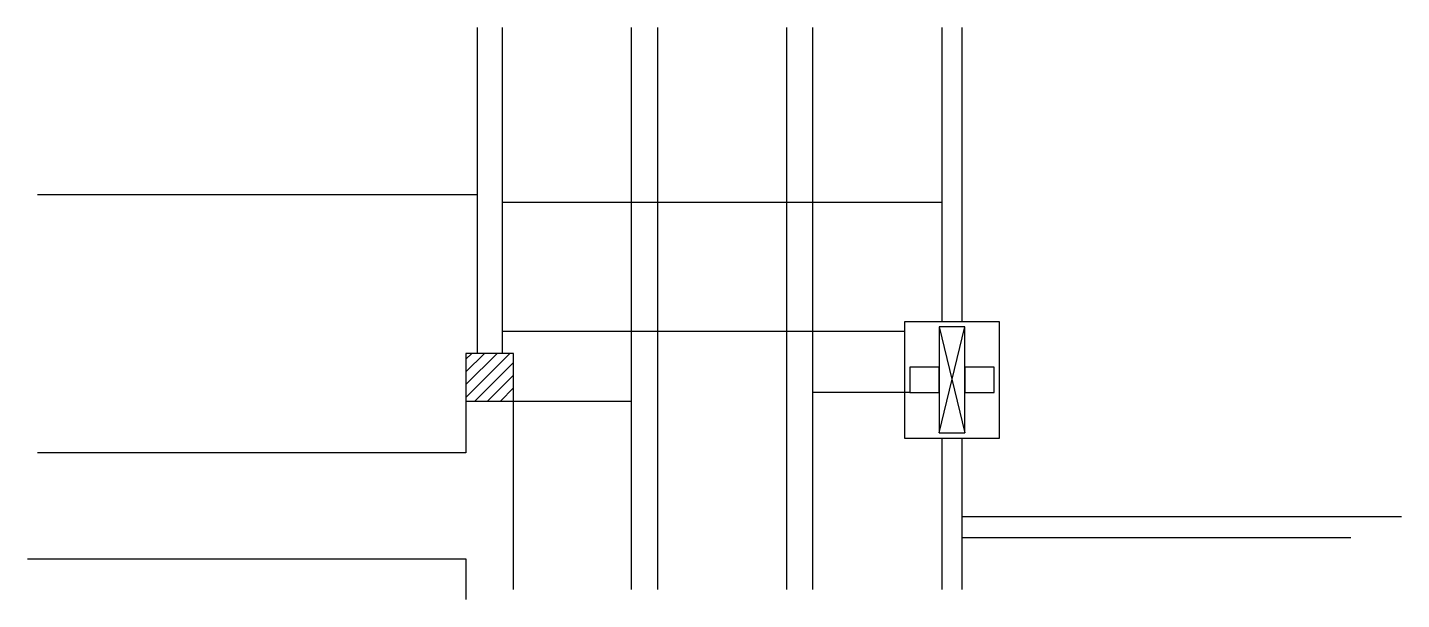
# Model space of a CAD drawing. Header units: metres. Extents: x 4495 to 5794, y 2340 to 2881.
import ezdxf

# ---------------------------------------------------------------- set-up
doc = ezdxf.new("R2010")
doc.units = ezdxf.units.M
for name, color, linetype in [('1', 7, 'Continuous'), ('3', 7, 'Continuous'), ('7', 7, 'Continuous'), ('Painéis', 7, 'Continuous')]:
    doc.layers.add(name, color=color, linetype=linetype)

msp = doc.modelspace()

# ---------------------------------------------------------------- linework, layer by layer
at = {"layer": '1', "color": 7, "lineweight": 25}
for p, q in [((5356.9, 2597.6), (5380.9, 2497.6)), ((5356.9, 2497.6), (5380.9, 2597.6))]:
    msp.add_line(p, q, dxfattribs=at)
at = {"layer": '3', "color": 7, "lineweight": 25}
for p, q in [((4909.4, 2531), (4950.9, 2572.6)), ((4909.4, 2543.1), (4938.9, 2572.6)), ((4909.4, 2555.1), (4926.9, 2572.6)), ((4909.4, 2567.1), (4914.8, 2572.6)), ((4917.9, 2527.6), (4954.4, 2564)), ((4929.9, 2527.6), (4954.4, 2552)), ((4942, 2527.6), (4954.4, 2540)), ((4954, 2527.6), (4954.4, 2528))]:
    msp.add_line(p, q, dxfattribs=at)
for points in [[(4919.9, 2880.6), (4919.9, 2572.6)], [(4943.9, 2572.6), (4943.9, 2880.6)], [(5359.4, 2880.6), (5359.4, 2602.6)], [(5378.4, 2602.6), (5378.4, 2880.6)], [(5323.9, 2492.6), (5413.9, 2492.6), (5413.9, 2602.6), (5323.9, 2602.6), (5323.9, 2492.6)], [(4909.4, 2527.6), (4909.4, 2478.6)], [(4954.4, 2428.6), (4954.4, 2527.6)], [(5359.4, 2492.6), (5359.4, 2349.6)], [(5378.4, 2349.6), (5378.4, 2492.6)], [(4909.4, 2478.6), (4504.4, 2478.6)], [(4954.4, 2349.6), (4954.4, 2428.6)], [(4494.9, 2378.6), (4909.4, 2378.6)], [(4909.4, 2378.6), (4909.4, 2340.1)]]:
    msp.add_lwpolyline(points, dxfattribs=at)
at = {"layer": '7', "color": 7, "lineweight": 25}
for points in [[(5356.9, 2497.6), (5380.9, 2497.6), (5380.9, 2597.6), (5356.9, 2597.6), (5356.9, 2497.6)], [(4909.4, 2527.6), (4954.4, 2527.6), (4954.4, 2572.6), (4909.4, 2572.6), (4909.4, 2527.6)], [(5356.9, 2559.6), (5328.9, 2559.6), (5328.9, 2535.6), (5356.9, 2535.6), (5356.9, 2559.6)], [(5408.9, 2559.6), (5380.9, 2559.6), (5380.9, 2535.6), (5408.9, 2535.6), (5408.9, 2559.6)]]:
    msp.add_lwpolyline(points, dxfattribs=at)
at = {"layer": 'Painéis', "color": 7, "lineweight": 25}
for p, q in [((5065.9, 2349.6), (5065.9, 2880.6)), ((5090.9, 2349.6), (5090.9, 2880.6)), ((5212.9, 2349.6), (5212.9, 2880.6)), ((5237.4, 2349.6), (5237.4, 2880.6)), ((4919.9, 2722.6), (4504.4, 2722.6)), ((4943.9, 2715.6), (5359.4, 2715.6)), ((4943.9, 2593.6), (5323.9, 2593.6)), ((5328.9, 2535.6), (5237.4, 2535.6)), ((4954.4, 2527.6), (5065.9, 2527.6)), ((5378.4, 2418.6), (5793.9, 2418.6)), ((5378.4, 2398.6), (5745.9, 2398.6))]:
    msp.add_line(p, q, dxfattribs=at)

doc.saveas('drawing.dxf')
